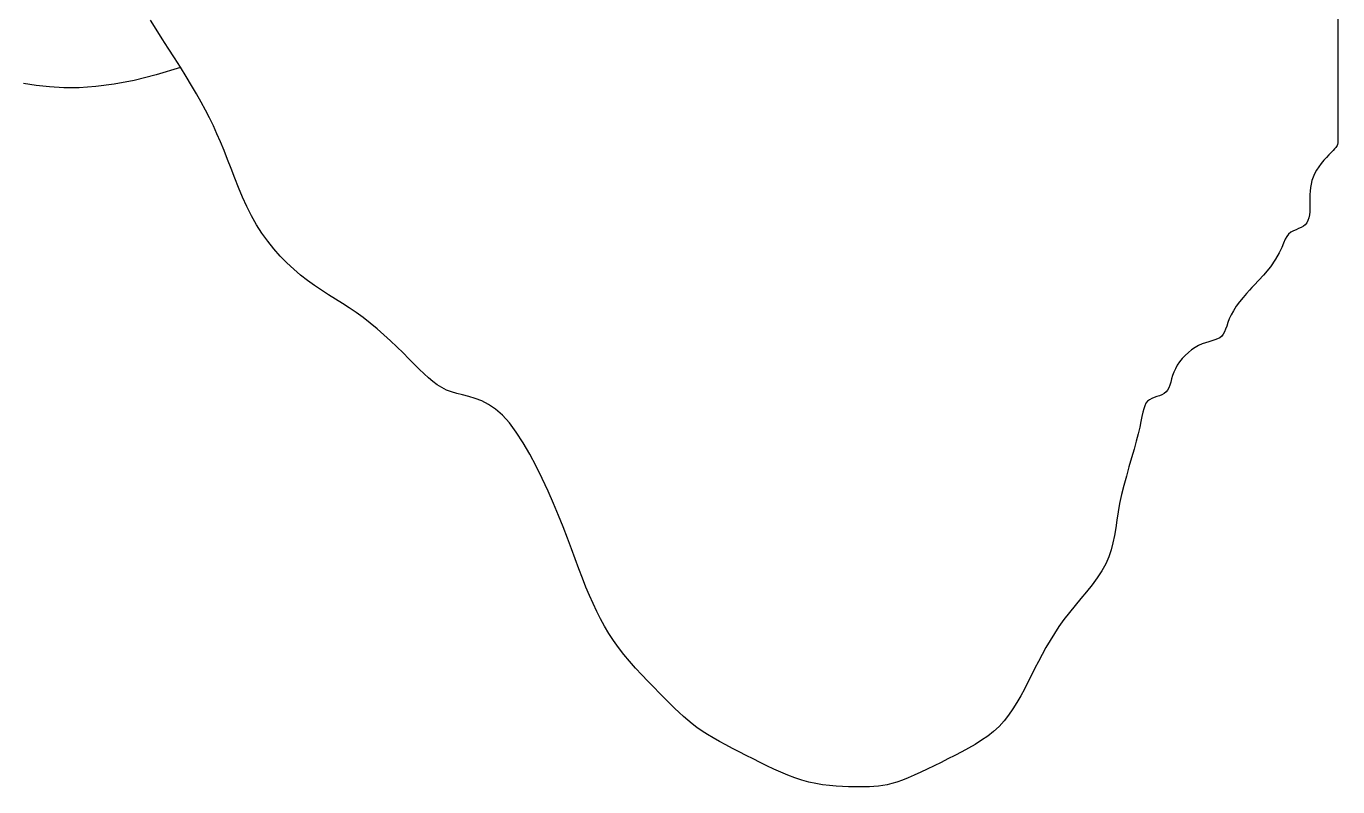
# Model space of a CAD drawing. Extents: x 149.99 to 151.61, y 225.23 to 227.19.
# Drawn here: x 150.63 to 151.424, y 225.234 to 225.694 of the extents above; entities that cross this region are included whole.
import ezdxf

# ---------------------------------------------------------------- set-up
doc = ezdxf.new("R2010")
doc.units = 0
doc.header["$MEASUREMENT"] = 0
doc.layers.get('0').update_dxf_attribs({"linetype": 'CONTINUOUS'})

msp = doc.modelspace()

# ---------------------------------------------------------------- linework, layer by layer
for p, q in [((151.42417, 225.73673), (151.42417, 225.69326)), ((150.70857, 225.69218), (150.70509, 225.69777)), ((151.42417, 225.69326), (151.42417, 225.66328)), ((150.71218, 225.68646), (150.70857, 225.69218)), ((150.71586, 225.68067), (150.71218, 225.68646)), ((150.71954, 225.67488), (150.71586, 225.68067)), ((150.72321, 225.66907), (150.70853, 225.66455)), ((150.72315, 225.66916), (150.71954, 225.67488)), ((150.72663, 225.66358), (150.72315, 225.66916)), ((150.69518, 225.66119), (150.68305, 225.65887)), ((150.70853, 225.66455), (150.69518, 225.66119)), ((150.72992, 225.65818), (150.72663, 225.66358)), ((151.42417, 225.66328), (151.42417, 225.64417)), ((150.63576, 225.65818), (150.62804, 225.65937)), ((150.64388, 225.65728), (150.63576, 225.65818)), ((150.65254, 225.65677), (150.64388, 225.65728)), ((150.66186, 225.65678), (150.65254, 225.65677)), ((150.67199, 225.65744), (150.66186, 225.65678)), ((150.68305, 225.65887), (150.67199, 225.65744)), ((150.73295, 225.65304), (150.72992, 225.65818)), ((150.73576, 225.64808), (150.73295, 225.65304)), ((150.73837, 225.64326), (150.73576, 225.64808)), ((150.74081, 225.63851), (150.73837, 225.64326)), ((150.74312, 225.63376), (150.74081, 225.63851)), ((151.42417, 225.64417), (151.42417, 225.63331)), ((150.74533, 225.62894), (150.74312, 225.63376)), ((150.74748, 225.62398), (150.74533, 225.62894)), ((151.42417, 225.63331), (151.42417, 225.62808)), ((150.74959, 225.61883), (150.74748, 225.62398)), ((151.42349, 225.62118), (151.42299, 225.62053)), ((151.42382, 225.62182), (151.42349, 225.62118)), ((151.42403, 225.62253), (151.42382, 225.62182)), ((151.42413, 225.62338), (151.42403, 225.62253)), ((151.42417, 225.62446), (151.42413, 225.62338)), ((151.42417, 225.62808), (151.42417, 225.62586)), ((151.42417, 225.62586), (151.42417, 225.62446)), ((150.75171, 225.61344), (150.74959, 225.61883)), ((150.75385, 225.60785), (150.75171, 225.61344)), ((151.41731, 225.61463), (151.41574, 225.61286)), ((151.41882, 225.61624), (151.41731, 225.61463)), ((151.42019, 225.61765), (151.41882, 225.61624)), ((151.42136, 225.61883), (151.42019, 225.61765)), ((151.42229, 225.61977), (151.42136, 225.61883)), ((151.42299, 225.62053), (151.42229, 225.61977)), ((150.75606, 225.60213), (150.75385, 225.60785)), ((151.41129, 225.60688), (151.41012, 225.60478)), ((151.41267, 225.60895), (151.41129, 225.60688)), ((151.41417, 225.61096), (151.41267, 225.60895)), ((151.41574, 225.61286), (151.41417, 225.61096)), ((150.75838, 225.59635), (150.75606, 225.60213)), ((151.408, 225.59846), (151.40766, 225.59635)), ((151.4085, 225.60056), (151.408, 225.59846)), ((151.40919, 225.60267), (151.4085, 225.60056)), ((151.41012, 225.60478), (151.40919, 225.60267)), ((150.76082, 225.59056), (150.75838, 225.59635)), ((150.76343, 225.58484), (150.76082, 225.59056)), ((151.40735, 225.59213), (151.40731, 225.59002)), ((151.40731, 225.59002), (151.40731, 225.58792)), ((151.40746, 225.59424), (151.40735, 225.59213)), ((151.40766, 225.59635), (151.40746, 225.59424)), ((150.76623, 225.57925), (150.76343, 225.58484)), ((151.40716, 225.58174), (151.40696, 225.57984)), ((151.40727, 225.58374), (151.40716, 225.58174)), ((151.4073, 225.58581), (151.40727, 225.58374)), ((151.40731, 225.58792), (151.4073, 225.58581)), ((150.76927, 225.57386), (150.76623, 225.57925)), ((150.77256, 225.56872), (150.76927, 225.57386)), ((151.4045, 225.57386), (151.40332, 225.57293)), ((151.40543, 225.57504), (151.4045, 225.57386)), ((151.40612, 225.57645), (151.40543, 225.57504)), ((151.40662, 225.57806), (151.40612, 225.57645)), ((151.40696, 225.57984), (151.40662, 225.57806)), ((150.77607, 225.56385), (150.77256, 225.56872)), ((151.39326, 225.56684), (151.39229, 225.56505)), ((151.39443, 225.56823), (151.39326, 225.56684)), ((151.3958, 225.56932), (151.39443, 225.56823)), ((151.39731, 225.57017), (151.3958, 225.56932)), ((151.39888, 225.57088), (151.39731, 225.57017)), ((151.40045, 225.57152), (151.39888, 225.57088)), ((151.40195, 225.57217), (151.40045, 225.57152)), ((151.40332, 225.57293), (151.40195, 225.57217)), ((150.77979, 225.55924), (150.77607, 225.56385)), ((150.78367, 225.55489), (150.77979, 225.55924)), ((151.39024, 225.56009), (151.38869, 225.55682)), ((151.39137, 225.56282), (151.39024, 225.56009)), ((151.39229, 225.56505), (151.39137, 225.56282)), ((150.78769, 225.55081), (150.78367, 225.55489)), ((150.7918, 225.54698), (150.78769, 225.55081)), ((151.38648, 225.55296), (151.38337, 225.54846)), ((151.38869, 225.55682), (151.38648, 225.55296)), ((150.79597, 225.54343), (150.7918, 225.54698)), ((150.80019, 225.54013), (150.79597, 225.54343)), ((151.37915, 225.54326), (151.37358, 225.53732)), ((151.38337, 225.54846), (151.37915, 225.54326)), ((150.8044, 225.53709), (150.80019, 225.54013)), ((150.80862, 225.53425), (150.8044, 225.53709)), ((150.81283, 225.53154), (150.80862, 225.53425)), ((151.37069, 225.53428), (151.36884, 225.53223)), ((151.3722, 225.5359), (151.37069, 225.53428)), ((151.37321, 225.53695), (151.3722, 225.5359)), ((151.37358, 225.53732), (151.37321, 225.53695)), ((150.81705, 225.52889), (150.81283, 225.53154)), ((150.82127, 225.52624), (150.81705, 225.52889)), ((150.82548, 225.52353), (150.82127, 225.52624)), ((151.36469, 225.52724), (151.36269, 225.52454)), ((151.36679, 225.52984), (151.36469, 225.52724)), ((151.36884, 225.53223), (151.36679, 225.52984)), ((150.8297, 225.52069), (150.82548, 225.52353)), ((150.83391, 225.51765), (150.8297, 225.52069)), ((150.83813, 225.51436), (150.83391, 225.51765)), ((151.35953, 225.5193), (151.35845, 225.51688)), ((151.36093, 225.52186), (151.35953, 225.5193)), ((151.36269, 225.52454), (151.36093, 225.52186)), ((150.8423, 225.51088), (150.83813, 225.51436)), ((150.84641, 225.50727), (150.8423, 225.51088)), ((151.35625, 225.51068), (151.3556, 225.50902)), ((151.35689, 225.51255), (151.35625, 225.51068)), ((151.3576, 225.51462), (151.35689, 225.51255)), ((151.35845, 225.51688), (151.3576, 225.51462)), ((150.85043, 225.50359), (150.84641, 225.50727)), ((150.85431, 225.49992), (150.85043, 225.50359)), ((151.34195, 225.50172), (151.33985, 225.50078)), ((151.34402, 225.50245), (151.34195, 225.50172)), ((151.34603, 225.50306), (151.34402, 225.50245)), ((151.34793, 225.50359), (151.34603, 225.50306)), ((151.34971, 225.50413), (151.34793, 225.50359)), ((151.35131, 225.50474), (151.34971, 225.50413)), ((151.35272, 225.50547), (151.35131, 225.50474)), ((151.3539, 225.5064), (151.35272, 225.50547)), ((151.35484, 225.50759), (151.3539, 225.5064)), ((151.3556, 225.50902), (151.35484, 225.50759)), ((150.85803, 225.4963), (150.85431, 225.49992)), ((150.86154, 225.49282), (150.85803, 225.4963)), ((151.33177, 225.49481), (151.33, 225.4929)), ((151.33368, 225.49658), (151.33177, 225.49481)), ((151.33568, 225.49819), (151.33368, 225.49658)), ((151.33775, 225.4996), (151.33568, 225.49819)), ((151.33985, 225.50078), (151.33775, 225.4996)), ((150.86483, 225.48954), (150.86154, 225.49282)), ((150.86787, 225.48651), (150.86483, 225.48954)), ((150.87072, 225.48374), (150.86787, 225.48651)), ((151.3258, 225.48673), (151.32486, 225.48463)), ((151.32698, 225.48883), (151.3258, 225.48673)), ((151.32839, 225.4909), (151.32698, 225.48883)), ((151.33, 225.4929), (151.32839, 225.4909)), ((150.87343, 225.48124), (150.87072, 225.48374)), ((150.87608, 225.479), (150.87343, 225.48124)), ((150.87872, 225.47702), (150.87608, 225.479)), ((151.32299, 225.47865), (151.32245, 225.47687)), ((151.32352, 225.48055), (151.32299, 225.47865)), ((151.32413, 225.48256), (151.32352, 225.48055)), ((151.32486, 225.48463), (151.32413, 225.48256)), ((150.88143, 225.47531), (150.87872, 225.47702)), ((150.88428, 225.47386), (150.88143, 225.47531)), ((150.88732, 225.47267), (150.88428, 225.47386)), ((150.89061, 225.47173), (150.88732, 225.47267)), ((150.89413, 225.47087), (150.89061, 225.47173)), ((150.89784, 225.46996), (150.89413, 225.47087)), ((150.90172, 225.46881), (150.89784, 225.46996)), ((151.31612, 225.4704), (151.31455, 225.46986)), ((151.31763, 225.47101), (151.31612, 225.4704)), ((151.319, 225.47174), (151.31763, 225.47101)), ((151.32018, 225.47267), (151.319, 225.47174)), ((151.32111, 225.47386), (151.32018, 225.47267)), ((151.32184, 225.47527), (151.32111, 225.47386)), ((151.32245, 225.47687), (151.32184, 225.47527)), ((150.90574, 225.46727), (150.90172, 225.46881)), ((150.90985, 225.46516), (150.90574, 225.46727)), ((150.91403, 225.46234), (150.90985, 225.46516)), ((150.91824, 225.45862), (150.91403, 225.46234)), ((151.30666, 225.46256), (151.30612, 225.46038)), ((151.30726, 225.46437), (151.30666, 225.46256)), ((151.308, 225.46586), (151.30726, 225.46437)), ((151.30893, 225.46705), (151.308, 225.46586)), ((151.31011, 225.46799), (151.30893, 225.46705)), ((151.31148, 225.46872), (151.31011, 225.46799)), ((151.31298, 225.46933), (151.31148, 225.46872)), ((151.31455, 225.46986), (151.31298, 225.46933)), ((150.92245, 225.45391), (150.91824, 225.45862)), ((151.30498, 225.4548), (151.30424, 225.45134)), ((151.30558, 225.4578), (151.30498, 225.4548)), ((151.30612, 225.46038), (151.30558, 225.4578)), ((150.92663, 225.4483), (150.92245, 225.45391)), ((150.93074, 225.44197), (150.92663, 225.4483)), ((151.30331, 225.44738), (151.30214, 225.44291)), ((151.30424, 225.45134), (151.30331, 225.44738)), ((150.93475, 225.43508), (150.93074, 225.44197)), ((151.30214, 225.44291), (151.30076, 225.43802)), ((150.93863, 225.4278), (150.93475, 225.43508)), ((151.29926, 225.4328), (151.29769, 225.42735)), ((151.30076, 225.43802), (151.29926, 225.4328)), ((150.94235, 225.42028), (150.93863, 225.4278)), ((151.29769, 225.42735), (151.29612, 225.42177)), ((150.94587, 225.4127), (150.94235, 225.42028)), ((151.29462, 225.41615), (151.29324, 225.4106)), ((151.29612, 225.42177), (151.29462, 225.41615)), ((150.94916, 225.40522), (150.94587, 225.4127)), ((151.29324, 225.4106), (151.29207, 225.40522)), ((150.95219, 225.39797), (150.94916, 225.40522)), ((151.29113, 225.40007), (151.29036, 225.39516)), ((151.29207, 225.40522), (151.29113, 225.40007)), ((150.955, 225.39099), (150.95219, 225.39797)), ((150.9576, 225.38427), (150.955, 225.39099)), ((151.29036, 225.39516), (151.28965, 225.39044)), ((150.96005, 225.37781), (150.9576, 225.38427)), ((151.28891, 225.38589), (151.28803, 225.38147)), ((151.28965, 225.39044), (151.28891, 225.38589)), ((150.96236, 225.37162), (150.96005, 225.37781)), ((151.28693, 225.37715), (151.2855, 225.3729)), ((151.28803, 225.38147), (151.28693, 225.37715)), ((150.96457, 225.36569), (150.96236, 225.37162)), ((151.28364, 225.36868), (151.28128, 225.36446)), ((151.2855, 225.3729), (151.28364, 225.36868)), ((150.96672, 225.36003), (150.96457, 225.36569)), ((150.96883, 225.35462), (150.96672, 225.36003)), ((151.2785, 225.36024), (151.27538, 225.35603)), ((151.28128, 225.36446), (151.2785, 225.36024)), ((150.97094, 225.34948), (150.96883, 225.35462)), ((151.27204, 225.35181), (151.26857, 225.3476)), ((151.27538, 225.35603), (151.27204, 225.35181)), ((150.97309, 225.34457), (150.97094, 225.34948)), ((150.9753, 225.33985), (150.97309, 225.34457)), ((151.26506, 225.34338), (151.26162, 225.33916)), ((151.26857, 225.3476), (151.26506, 225.34338)), ((150.97761, 225.3353), (150.9753, 225.33985)), ((150.98006, 225.33088), (150.97761, 225.3353)), ((151.25834, 225.33495), (151.2553, 225.33073)), ((151.26162, 225.33916), (151.25834, 225.33495)), ((150.98267, 225.32656), (150.98006, 225.33088)), ((151.2553, 225.33073), (151.2525, 225.32652)), ((150.98547, 225.3223), (150.98267, 225.32656)), ((150.98851, 225.31808), (150.98547, 225.3223)), ((151.24989, 225.3223), (151.24745, 225.31808)), ((151.2525, 225.32652), (151.24989, 225.3223)), ((150.99179, 225.31387), (150.98851, 225.31808)), ((150.99527, 225.30969), (150.99179, 225.31387)), ((151.24514, 225.31387), (151.24292, 225.30965)), ((151.24745, 225.31808), (151.24514, 225.31387)), ((150.99888, 225.30558), (150.99527, 225.30969)), ((151.00256, 225.30157), (150.99888, 225.30558)), ((151.24078, 225.30543), (151.23866, 225.30122)), ((151.24292, 225.30965), (151.24078, 225.30543)), ((151.00624, 225.29769), (151.00256, 225.30157)), ((151.00985, 225.29397), (151.00624, 225.29769)), ((151.23655, 225.29701), (151.2344, 225.29283)), ((151.23866, 225.30122), (151.23655, 225.29701)), ((151.01333, 225.29045), (151.00985, 225.29397)), ((151.01661, 225.28716), (151.01333, 225.29045)), ((151.23219, 225.28872), (151.22988, 225.28471)), ((151.2344, 225.29283), (151.23219, 225.28872)), ((151.01966, 225.28413), (151.01661, 225.28716)), ((151.0225, 225.28132), (151.01966, 225.28413)), ((151.02521, 225.27872), (151.0225, 225.28132)), ((151.22744, 225.28082), (151.22483, 225.27711)), ((151.22988, 225.28471), (151.22744, 225.28082)), ((151.02786, 225.27627), (151.02521, 225.27872)), ((151.0305, 225.27396), (151.02786, 225.27627)), ((151.03321, 225.27175), (151.0305, 225.27396)), ((151.03606, 225.2696), (151.03321, 225.27175)), ((151.22202, 225.27359), (151.21899, 225.2703)), ((151.22483, 225.27711), (151.22202, 225.27359)), ((151.0391, 225.26749), (151.03606, 225.2696)), ((151.04239, 225.26538), (151.0391, 225.26749)), ((151.04591, 225.26327), (151.04239, 225.26538)), ((151.21218, 225.26446), (151.20846, 225.26185)), ((151.2157, 225.26726), (151.21218, 225.26446)), ((151.21899, 225.2703), (151.2157, 225.26726)), ((151.04962, 225.26117), (151.04591, 225.26327)), ((151.05351, 225.25906), (151.04962, 225.26117)), ((151.05752, 225.25695), (151.05351, 225.25906)), ((151.06163, 225.25484), (151.05752, 225.25695)), ((151.20057, 225.2571), (151.19646, 225.25489)), ((151.20458, 225.25941), (151.20057, 225.2571)), ((151.20846, 225.26185), (151.20458, 225.25941)), ((151.06581, 225.25273), (151.06163, 225.25484)), ((151.07002, 225.25063), (151.06581, 225.25273)), ((151.07423, 225.24852), (151.07002, 225.25063)), ((151.07845, 225.24645), (151.07423, 225.24852)), ((151.18386, 225.24852), (151.17968, 225.24645)), ((151.18807, 225.25063), (151.18386, 225.24852)), ((151.19228, 225.25274), (151.18807, 225.25063)), ((151.19646, 225.25489), (151.19228, 225.25274)), ((151.08267, 225.24445), (151.07845, 225.24645)), ((151.08688, 225.24254), (151.08267, 225.24445)), ((151.0911, 225.24077), (151.08688, 225.24254)), ((151.09532, 225.23916), (151.0911, 225.24077)), ((151.16768, 225.24077), (151.16396, 225.23916)), ((151.17156, 225.24254), (151.16768, 225.24077)), ((151.17557, 225.24445), (151.17156, 225.24254)), ((151.17968, 225.24645), (151.17557, 225.24445)), ((151.09953, 225.23775), (151.09532, 225.23916)), ((151.10375, 225.23657), (151.09953, 225.23775)), ((151.10796, 225.23564), (151.10375, 225.23657)), ((151.11214, 225.23495), (151.10796, 225.23564)), ((151.11625, 225.23445), (151.11214, 225.23495)), ((151.12026, 225.23411), (151.11625, 225.23445)), ((151.12414, 225.23391), (151.12026, 225.23411)), ((151.12786, 225.2338), (151.12414, 225.23391)), ((151.13138, 225.23377), (151.12786, 225.2338)), ((151.13467, 225.23376), (151.13138, 225.23377)), ((151.13771, 225.23377), (151.13467, 225.23376)), ((151.14055, 225.2338), (151.13771, 225.23377)), ((151.14326, 225.23391), (151.14055, 225.2338)), ((151.14591, 225.23411), (151.14326, 225.23391)), ((151.14855, 225.23445), (151.14591, 225.23411)), ((151.15127, 225.23495), (151.14855, 225.23445)), ((151.15411, 225.23564), (151.15127, 225.23495)), ((151.15715, 225.23657), (151.15411, 225.23564)), ((151.16044, 225.23775), (151.15715, 225.23657)), ((151.16396, 225.23916), (151.16044, 225.23775))]:
    msp.add_line(p, q)

doc.saveas('drawing.dxf')
